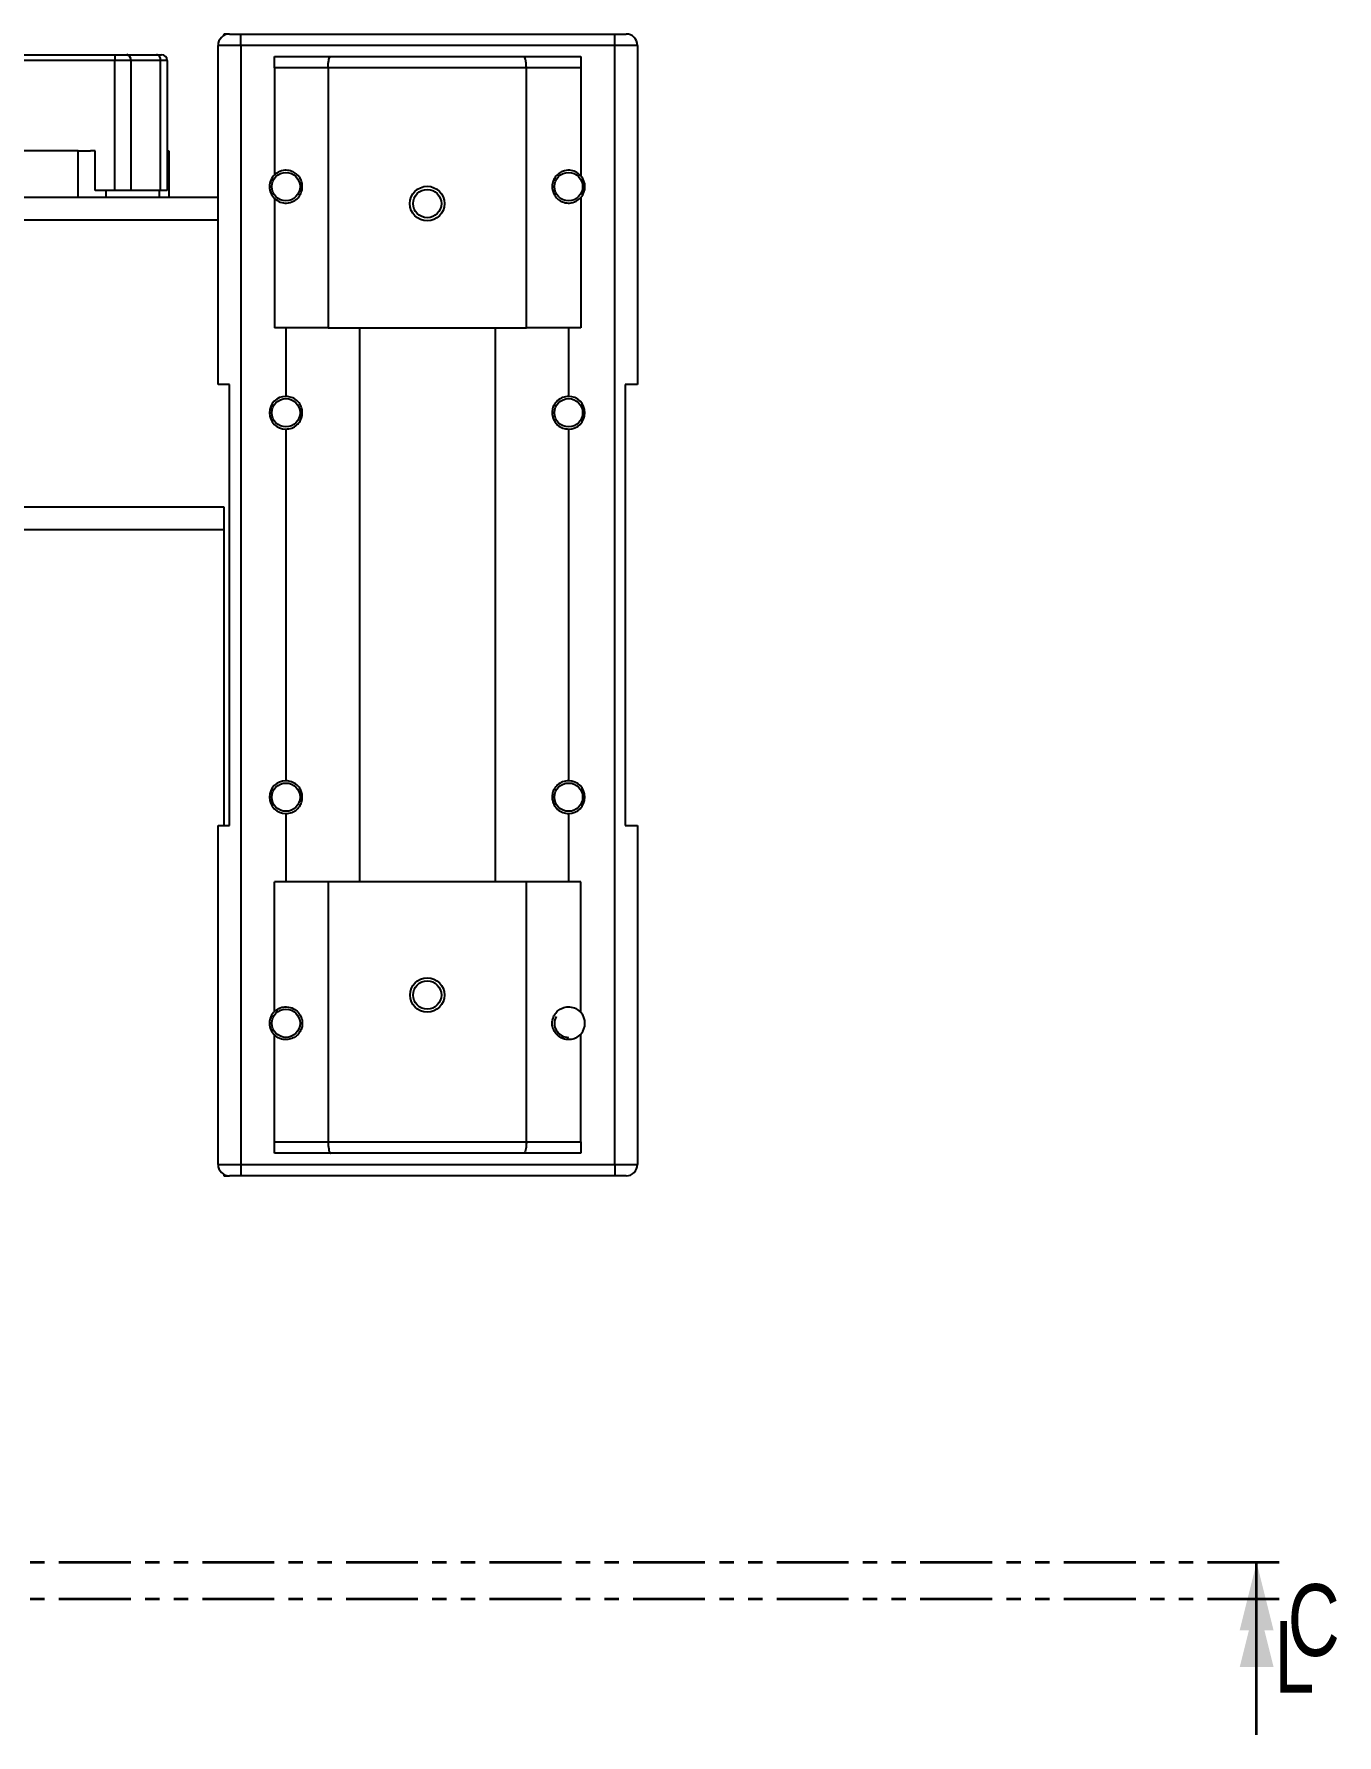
# Model space of a CAD drawing. Header units: millimetres. Extents: x -358 to 836, y 5 to 1249.
# Drawn here: x 471.2 to 586.4, y 604.2 to 754.6 of the extents above; entities that cross this region are included whole.
import ezdxf

# ---------------------------------------------------------------- set-up
doc = ezdxf.new("R2010")
doc.units = ezdxf.units.MM
doc.linetypes.add('PHANTOM', pattern=[12.7, 6.35, -1.27, 1.27, -1.27, 1.27, -1.27])
doc.styles.add('SLDTEXTSTYLE0', font='TXT', dxfattribs={"width": 0.75})

msp = doc.modelspace()

# ---------------------------------------------------------------- linework, layer by layer
at = {"color": 7, "linetype": 'Continuous', "lineweight": 25}
for p, q in [((487.96, 754.64), (487.96, 754.51)), ((488.46, 754.64), (487.96, 754.64)), ((488.46, 754.64), (489.46, 754.64)), ((489.46, 753.64), (489.46, 754.64)), ((489.46, 754.64), (522.56, 754.64)), ((522.56, 753.64), (522.56, 754.64)), ((522.56, 754.64), (523.56, 754.64)), ((445.59, 752.81), (478.33, 752.81)), ((478.33, 752.31), (445.59, 752.31)), ((478.33, 752.81), (479.39, 752.81)), ((478.33, 752.81), (478.33, 752.31)), ((479.75, 752.31), (478.33, 752.31)), ((478.33, 740.81), (478.33, 752.31)), ((479.39, 752.81), (482.02, 752.81)), ((479.75, 752.31), (479.75, 740.81)), ((482.37, 752.31), (479.75, 752.31)), ((482.02, 752.81), (482.46, 752.81)), ((482.37, 740.81), (482.37, 752.31)), ((482.96, 752.31), (482.37, 752.31)), ((482.96, 752.31), (482.96, 740.81)), ((489.46, 753.64), (487.46, 753.64)), ((487.46, 723.64), (487.46, 753.64)), ((522.56, 753.64), (489.46, 753.64)), ((489.46, 753.64), (489.46, 654.64)), ((492.46, 752.64), (497.43, 752.64)), ((497.43, 752.64), (514.5, 752.64)), ((514.5, 752.64), (519.56, 752.64)), ((524.56, 753.64), (522.56, 753.64)), ((522.56, 654.64), (522.56, 753.64)), ((524.56, 753.64), (524.56, 723.64)), ((492.46, 751.64), (492.46, 742.19)), ((497.19, 751.64), (492.46, 751.64)), ((497.19, 751.64), (497.19, 728.64)), ((514.73, 751.64), (497.19, 751.64)), ((514.73, 728.64), (514.73, 751.64)), ((519.56, 751.64), (514.73, 751.64)), ((519.56, 751.64), (519.56, 742.09)), ((475.09, 744.31), (465.85, 744.31)), ((475.09, 744.31), (476.18, 744.31)), ((476.6, 744.31), (476.18, 744.31)), ((476.6, 740.81), (476.6, 744.31)), ((482.96, 744.31), (483.11, 744.31)), ((483.11, 744.31), (483.11, 740.21)), ((478.33, 740.81), (476.6, 740.81)), ((479.75, 740.81), (478.33, 740.81)), ((482.37, 740.81), (479.75, 740.81)), ((482.96, 740.81), (482.37, 740.81)), ((88.56, 740.21), (487.46, 740.21)), ((492.46, 740.09), (492.46, 728.64)), ((519.56, 740.19), (519.56, 728.64)), ((497.19, 728.64), (492.46, 728.64)), ((493.46, 728.64), (493.46, 722.59)), ((497.19, 728.64), (514.73, 728.64)), ((499.97, 728.64), (499.97, 679.64)), ((511.96, 728.64), (511.96, 679.64)), ((519.56, 728.64), (514.73, 728.64)), ((518.46, 728.64), (518.46, 722.59)), ((488.46, 723.64), (487.46, 723.64)), ((488.46, 684.64), (488.46, 723.64)), ((524.56, 723.64), (523.46, 723.64)), ((523.46, 723.64), (523.46, 684.64)), ((493.46, 719.69), (493.46, 688.59)), ((518.46, 719.69), (518.46, 688.59)), ((87.96, 712.81), (487.96, 712.81)), ((487.96, 712.81), (487.96, 684.64)), ((296.83, 710.81), (487.96, 710.81)), ((487.46, 654.64), (487.46, 684.64)), ((487.46, 684.64), (488.46, 684.64)), ((493.46, 685.69), (493.46, 679.64)), ((518.46, 685.69), (518.46, 679.64)), ((523.46, 684.64), (524.56, 684.64)), ((524.56, 684.64), (524.56, 654.64)), ((492.46, 668.19), (492.46, 679.64)), ((497.19, 679.64), (492.46, 679.64)), ((497.19, 679.64), (497.19, 656.64)), ((514.73, 679.64), (497.19, 679.64)), ((514.73, 656.64), (514.73, 679.64)), ((519.56, 679.64), (514.73, 679.64)), ((519.56, 668.09), (519.56, 679.64)), ((492.46, 656.64), (492.46, 666.09)), ((519.56, 656.64), (519.56, 666.19)), ((492.46, 656.64), (497.19, 656.64)), ((497.19, 656.64), (514.73, 656.64)), ((514.73, 656.64), (519.56, 656.64)), ((487.46, 654.64), (489.46, 654.64)), ((489.46, 654.64), (522.56, 654.64)), ((489.46, 654.64), (489.46, 653.64)), ((497.43, 655.64), (492.46, 655.64)), ((514.5, 655.64), (497.43, 655.64)), ((519.56, 655.64), (514.5, 655.64)), ((522.56, 654.64), (524.56, 654.64)), ((522.56, 654.64), (522.56, 653.64)), ((487.96, 653.77), (487.96, 653.64)), ((487.96, 653.64), (488.46, 653.64)), ((489.46, 653.64), (488.46, 653.64)), ((522.56, 653.64), (489.46, 653.64)), ((523.56, 653.64), (522.56, 653.64))]:
    msp.add_line(p, q, dxfattribs=at)
at = {"color": 8, "linetype": 'Continuous', "lineweight": 25}
for p, q in [((475.09, 740.21), (475.09, 744.31)), ((477.52, 740.81), (477.52, 740.21)), ((482.29, 740.21), (482.29, 740.81)), ((88.56, 738.21), (487.46, 738.21))]:
    msp.add_line(p, q, dxfattribs=at)
at = {"color": 7, "linetype": 'PHANTOM', "lineweight": 35}
for p, q in [((581.33, 619.44), (331.68, 619.44)), ((581.33, 616.19), (331.68, 616.19))]:
    msp.add_line(p, q, dxfattribs=at)
at = {"color": 7, "linetype": 'Continuous', "lineweight": 35}
for p, q in [((579.33, 607.44), (579.33, 619.44)), ((579.33, 604.19), (579.33, 616.19))]:
    msp.add_line(p, q, dxfattribs=at)
at = {"color": 7, "linetype": 'Continuous', "lineweight": 25}
for centre, radius in [((493.46, 741.14), 1.25), ((518.46, 741.14), 1.25), ((505.96, 739.64), 1.53), ((505.96, 739.64), 1.25), ((493.46, 721.14), 1.25), ((518.46, 721.14), 1.25), ((493.46, 687.14), 1.25), ((518.46, 687.14), 1.25), ((505.96, 669.64), 1.52), ((505.96, 669.64), 1.25), ((493.46, 667.14), 1.25)]:
    msp.add_circle(centre, radius, dxfattribs=at)
for centre, radius, start, end in [((488.46, 753.64), 1, 90, 180), ((523.56, 753.64), 1, 0, 90), ((479.3, 752.38), 0.446, 351.9501, 78.5776), ((481.93, 752.38), 0.446, 351.9498, 78.5803), ((482.46, 752.31), 0.5, 0, 90), ((493.46, 741.14), 1.45, 133.6028, 226.3972), ((518.46, 741.14), 1.45, 319.0983, 40.9017), ((493.46, 721.14), 1.45, 90, 270), ((518.46, 721.14), 1.45, 270, 90), ((493.46, 687.14), 1.45, 90, 270), ((518.46, 687.14), 1.45, 270, 90), ((493.46, 667.14), 1.45, 133.6028, 226.3972), ((518.46, 667.14), 1.45, 319.0983, 40.9017), ((518.46, 667.14), 1.25, 151.0452, 270), ((488.46, 654.64), 1, 180, 270), ((523.56, 654.64), 1, 270, 0)]:
    msp.add_arc(centre, radius, start, end, dxfattribs=at)
for points, knots in [([(492.46, 751.64), (492.46, 751.73), (492.46, 751.91), (492.46, 752.18), (492.46, 752.43), (492.46, 752.61), (492.46, 752.63), (492.46, 752.64)], [0, 0, 0, 0, 0.1445907, 0.2886106, 0.4843912, 0.749566, 1, 1, 1, 1]), ([(497.19, 751.64), (497.19, 751.75), (497.2, 751.97), (497.24, 752.27), (497.29, 752.49), (497.36, 752.62), (497.41, 752.64), (497.42, 752.64), (497.43, 752.64)], [0, 0, 0, 0, 0.207725, 0.415368, 0.625325, 0.840417, 0.99405, 1, 1, 1, 1]), ([(514.73, 751.64), (514.73, 751.75), (514.72, 751.97), (514.68, 752.27), (514.63, 752.49), (514.56, 752.62), (514.52, 752.64), (514.5, 752.64), (514.5, 752.64)], [0, 0, 0, 0, 0.207725, 0.415369, 0.625324, 0.840416, 0.99405, 1, 1, 1, 1]), ([(519.56, 752.64), (519.56, 752.62), (519.56, 752.59), (519.56, 752.36), (519.56, 752.11), (519.56, 751.86), (519.56, 751.71), (519.56, 751.64)], [0, 0, 0, 0, 0.343009, 0.575107, 0.753276, 0.898032, 1, 1, 1, 1]), ([(492.46, 740.09), (492.62, 739.97), (492.94, 739.73), (493.54, 739.65), (494.09, 739.79), (494.53, 740.12), (494.8, 740.52), (494.92, 740.97), (494.91, 741.41), (494.77, 741.81), (494.53, 742.15), (494.18, 742.42), (493.73, 742.6), (493.19, 742.6), (492.75, 742.44), (492.52, 742.24), (492.46, 742.19)], [0, 0, 0, 0, 0.093413, 0.18532, 0.287482, 0.359286, 0.419779, 0.480552, 0.534459, 0.586127, 0.640714, 0.702454, 0.775248, 0.862008, 0.961451, 1, 1, 1, 1]), ([(519.56, 742.09), (519.4, 742.23), (519.11, 742.49), (518.54, 742.62), (517.98, 742.55), (517.51, 742.27), (517.19, 741.89), (517.01, 741.44), (517, 740.98), (517.11, 740.57), (517.32, 740.21), (517.64, 739.92), (518.07, 739.72), (518.58, 739.66), (519.12, 739.8), (519.42, 740.07), (519.56, 740.19)], [0, 0, 0, 0, 0.089902, 0.173233, 0.270936, 0.344638, 0.405702, 0.467096, 0.520434, 0.570072, 0.621368, 0.678541, 0.745414, 0.825187, 0.918142, 1, 1, 1, 1]), ([(493.46, 719.69), (493.64, 719.71), (493.97, 719.74), (494.41, 720.01), (494.72, 720.37), (494.89, 720.78), (494.93, 721.2), (494.85, 721.6), (494.68, 721.96), (494.39, 722.29), (493.96, 722.54), (493.63, 722.57), (493.46, 722.59)], [0, 0, 0, 0, 0.137754, 0.258139, 0.353313, 0.433228, 0.51344, 0.586698, 0.661024, 0.744413, 0.869198, 1, 1, 1, 1]), ([(518.46, 722.59), (518.28, 722.57), (517.95, 722.54), (517.51, 722.27), (517.2, 721.91), (517.03, 721.5), (516.99, 721.08), (517.07, 720.68), (517.24, 720.33), (517.53, 719.99), (517.96, 719.74), (518.29, 719.71), (518.46, 719.69)], [0, 0, 0, 0, 0.137754, 0.258141, 0.353313, 0.433228, 0.51344, 0.586697, 0.661024, 0.744413, 0.869198, 1, 1, 1, 1]), ([(493.46, 685.69), (493.64, 685.71), (493.97, 685.74), (494.41, 686.01), (494.72, 686.37), (494.89, 686.78), (494.93, 687.2), (494.85, 687.6), (494.68, 687.96), (494.39, 688.29), (493.96, 688.54), (493.63, 688.57), (493.46, 688.59)], [0, 0, 0, 0, 0.137754, 0.258139, 0.353312, 0.433228, 0.51344, 0.586697, 0.661024, 0.744413, 0.869198, 1, 1, 1, 1]), ([(518.46, 688.59), (518.28, 688.57), (517.95, 688.54), (517.51, 688.27), (517.2, 687.91), (517.03, 687.5), (516.99, 687.08), (517.07, 686.68), (517.24, 686.33), (517.53, 685.99), (517.96, 685.74), (518.29, 685.71), (518.46, 685.69)], [0, 0, 0, 0, 0.137754, 0.258141, 0.353313, 0.433228, 0.51344, 0.586697, 0.661024, 0.744413, 0.869198, 1, 1, 1, 1]), ([(492.46, 668.19), (492.62, 668.31), (492.94, 668.55), (493.54, 668.63), (494.09, 668.49), (494.53, 668.16), (494.8, 667.76), (494.92, 667.31), (494.91, 666.87), (494.77, 666.47), (494.53, 666.13), (494.18, 665.86), (493.73, 665.69), (493.19, 665.68), (492.75, 665.84), (492.52, 666.04), (492.46, 666.09)], [0, 0, 0, 0, 0.093413, 0.18532, 0.287482, 0.359286, 0.419779, 0.480553, 0.534459, 0.586127, 0.640714, 0.702454, 0.775248, 0.862008, 0.961451, 1, 1, 1, 1]), ([(519.56, 666.19), (519.4, 666.05), (519.11, 665.79), (518.54, 665.66), (517.98, 665.73), (517.51, 666.01), (517.19, 666.4), (517.01, 666.84), (517, 667.3), (517.11, 667.71), (517.32, 668.07), (517.64, 668.36), (518.07, 668.56), (518.58, 668.62), (519.12, 668.49), (519.42, 668.22), (519.56, 668.09)], [0, 0, 0, 0, 0.089902, 0.173233, 0.270936, 0.344638, 0.405702, 0.467096, 0.520434, 0.570072, 0.621368, 0.67854, 0.745414, 0.825187, 0.918142, 1, 1, 1, 1]), ([(492.46, 655.64), (492.46, 655.66), (492.46, 655.69), (492.46, 655.92), (492.46, 656.17), (492.46, 656.42), (492.46, 656.58), (492.46, 656.64)], [0, 0, 0, 0, 0.339623, 0.572496, 0.751546, 0.897523, 1, 1, 1, 1]), ([(497.19, 656.64), (497.19, 656.53), (497.2, 656.31), (497.24, 656.02), (497.29, 655.79), (497.36, 655.67), (497.41, 655.64), (497.42, 655.64), (497.43, 655.64)], [0, 0, 0, 0, 0.207725, 0.415366, 0.625324, 0.840417, 0.99405, 1, 1, 1, 1]), ([(514.73, 656.64), (514.73, 656.53), (514.72, 656.31), (514.68, 656.02), (514.63, 655.79), (514.56, 655.67), (514.52, 655.64), (514.5, 655.64), (514.5, 655.64)], [0, 0, 0, 0, 0.207725, 0.415367, 0.625323, 0.840416, 0.99405, 1, 1, 1, 1]), ([(519.56, 656.64), (519.56, 656.55), (519.56, 656.37), (519.56, 656.1), (519.56, 655.85), (519.56, 655.67), (519.56, 655.65), (519.56, 655.64)], [0, 0, 0, 0, 0.143452, 0.286328, 0.481365, 0.747049, 1, 1, 1, 1])]:
    msp.add_open_spline(points, degree=3, knots=knots, dxfattribs=at)
at = {"color": 7, "linetype": 'Continuous', "lineweight": 35}
for points in [[(579.33, 619.44), (577.83, 613.44), (580.83, 613.44)], [(579.33, 616.19), (577.83, 610.19), (580.83, 610.19)]]:
    msp.add_solid(points, dxfattribs=at)

# ---------------------------------------------------------------- texts
at = {"color": 7, "linetype": 'Continuous', "char_height": 6.35, "attachment_point": 1, "style": 'SLDTEXTSTYLE0'}
for s, insert in [('C', (582.08, 617.53)), ('L', (580.89, 614.28))]:
    msp.add_mtext(s, dxfattribs=dict(at, insert=insert))

doc.saveas('drawing.dxf')
